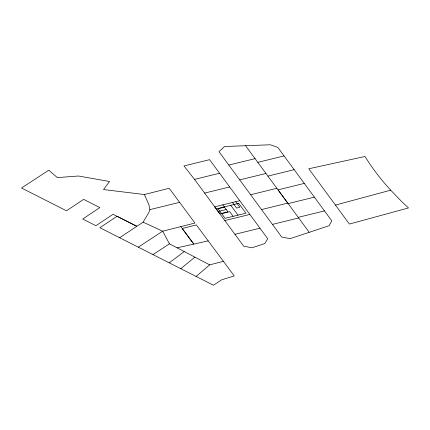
<?xml version="1.0" encoding="UTF-8"?>
<svg xmlns="http://www.w3.org/2000/svg" width="430" height="430" viewBox="0 0 430 430"><rect width="100%" height="100%" fill="white"/><g stroke="black" fill="none" stroke-linecap="round" stroke-linejoin="round"><path stroke-width="0.64" d="M144.405 194.532L148.936 204.857L149.866 209.636L148.801 212.587L143.115 222.159L119.637 237.725L99.878 227.706L117.019 216.279L136.788 226.271L113.058 214.264L95.911 225.702L82.716 219.015L99.857 207.588L83.624 199.375L66.499 210.797L21.5 188.012L48.789 170.183L57.351 177.606L78.437 176.004L109.548 181.503L103.528 189.56L144.405 194.532L169.178 188.286L194.978 223.057L162.685 231.195L138.288 247.159L119.637 237.725M196.08 276.442L209.684 264.864L223.406 261.322L234.253 275.952L221.708 279.785L213.441 285.23L138.288 247.159M180.793 268.691L194.903 257.145M169.264 262.848L184.228 251.572M152.956 254.598L169.463 243.848L209.684 264.864M309.224 232.313L290.073 238.655L281.747 237.059L218.967 151.688L224.514 146.523L270.341 144.77L277.812 147.42L331.831 220.891L329.127 225.707L309.224 232.313L245.573 145.711M335.47 205.078L390.714 190.178L401.674 201.579L408.5 207.953L349.402 224.046L308.772 168.764L365.016 156.482A448.571 258.978 0 0 0 385.081 183.873L390.714 190.178M267.922 176.112L294.168 169.656M250.62 194.742L276.872 188.286M228.792 165.055L255.076 158.638M257.806 162.352L284.069 155.929M194.516 179.385L219.585 173.242L267.734 238.741L264.858 243.525L251.975 247.798L243.67 246.153L194.193 178.945L183.97 165.958L209.582 159.67L219.585 173.242M239.714 179.891L265.971 173.467M204.605 193.091L229.674 186.975M149.866 209.636L179.611 202.353M304.268 183.4L278.038 189.85L287.777 203.127L261.531 209.566M239.752 200.702L214.72 206.83L219.87 213.823L227.948 211.845L222.81 204.847M216.446 209.157L224.525 207.179M218.155 211.49L226.234 209.512M221.643 213.645L229.722 211.667L233.146 216.333M288.127 203.6L314.357 197.166M224.82 220.569L249.851 214.446M298.226 217.338L324.5 210.915M272.437 224.406L298.662 217.962M234.963 234.307L259.978 228.185M223.406 261.322L208.217 240.891L177.079 247.83M143.115 222.159L162.685 231.195L169.463 243.848M180.831 226.626L193.812 244.106L182.218 228.486L196.365 224.922L208.217 240.891M235.737 201.686L239.849 207.281L236.613 208.072L232.506 202.476M230.781 205.32L237.994 215.145M238.725 203.374L217.854 208.486L225.067 218.311L245.944 213.199L238.725 203.374"/></g></svg>
